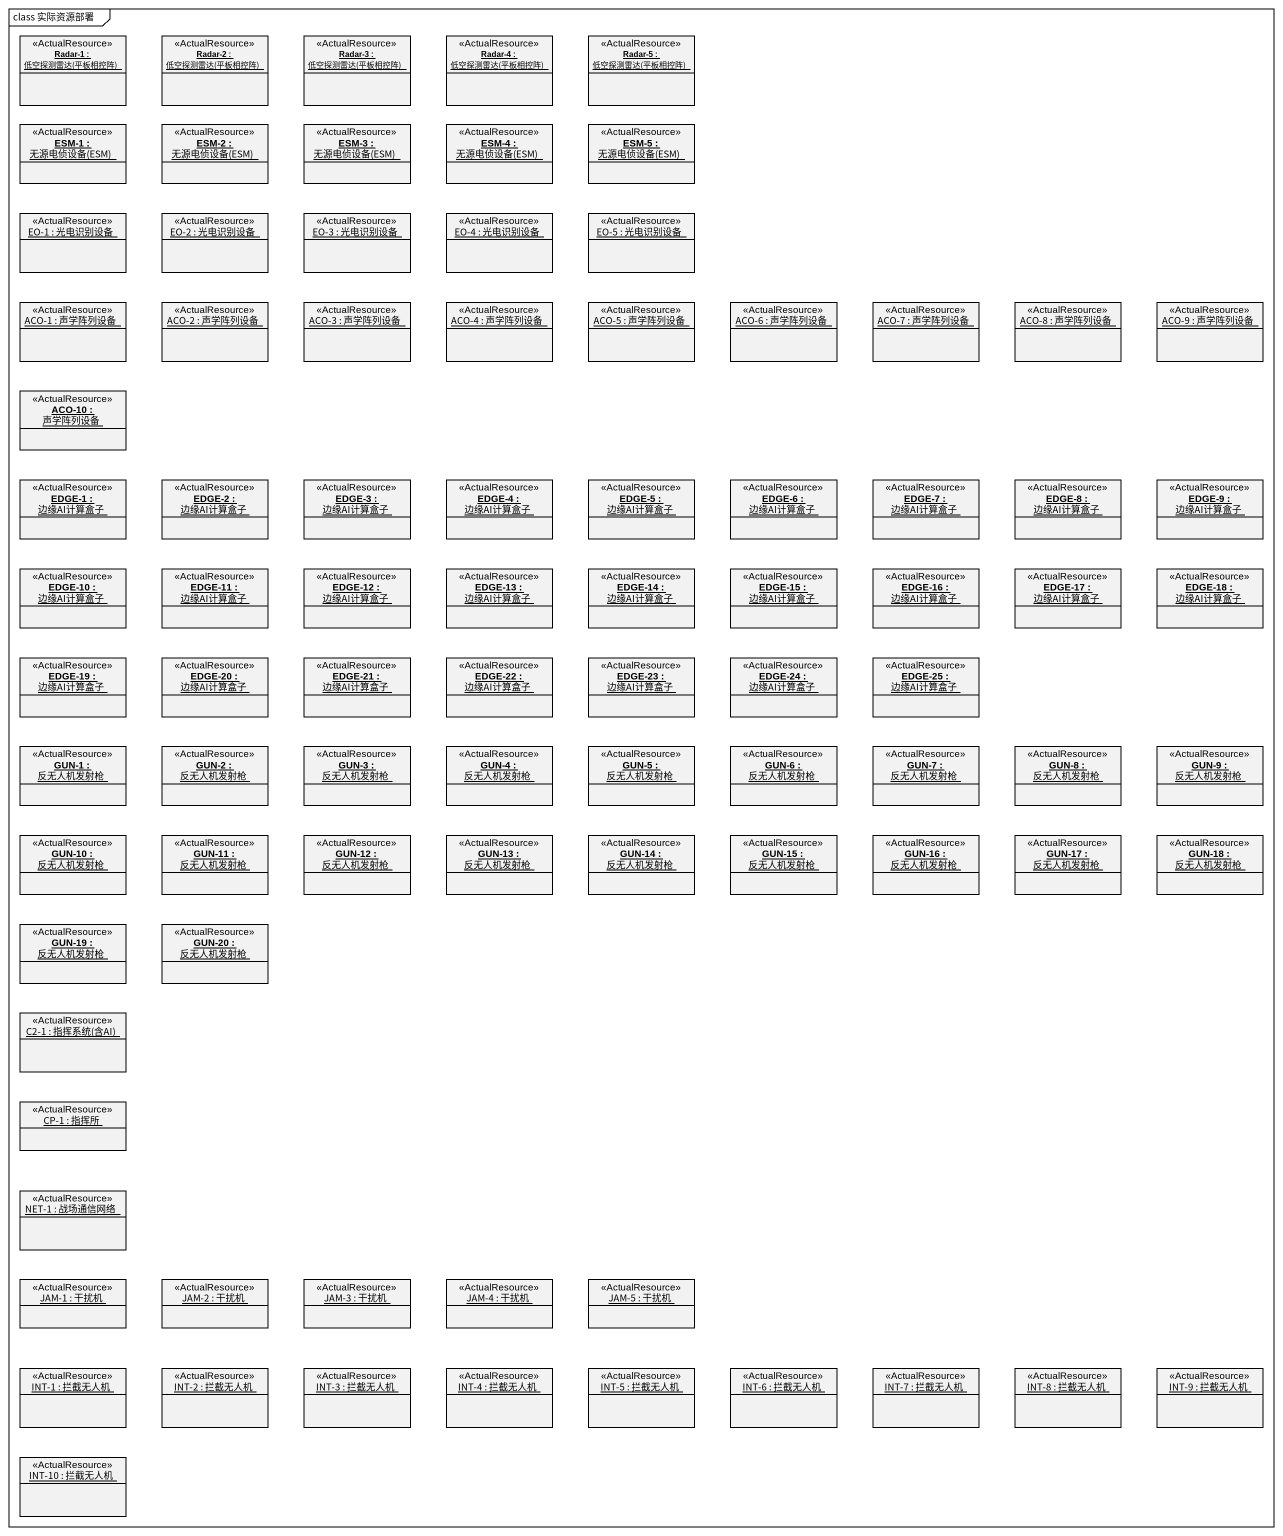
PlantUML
@startuml
mainframe class 实际资源部署
hide circle
hide empty members
object "Radar-1 : 低空探测雷达(平板相控阵)" as Radar_1 <<ActualResource>>
object "Radar-2 : 低空探测雷达(平板相控阵)" as Radar_2 <<ActualResource>>
object "Radar-3 : 低空探测雷达(平板相控阵)" as Radar_3 <<ActualResource>>
object "Radar-4 : 低空探测雷达(平板相控阵)" as Radar_4 <<ActualResource>>
object "Radar-5 : 低空探测雷达(平板相控阵)" as Radar_5 <<ActualResource>>
object "ESM-1 : 无源电侦设备(ESM)" as ESM_1 <<ActualResource>>
object "ESM-2 : 无源电侦设备(ESM)" as ESM_2 <<ActualResource>>
object "ESM-3 : 无源电侦设备(ESM)" as ESM_3 <<ActualResource>>
object "ESM-4 : 无源电侦设备(ESM)" as ESM_4 <<ActualResource>>
object "ESM-5 : 无源电侦设备(ESM)" as ESM_5 <<ActualResource>>
object "EO-1 : 光电识别设备" as EO_1 <<ActualResource>>
object "EO-2 : 光电识别设备" as EO_2 <<ActualResource>>
object "EO-3 : 光电识别设备" as EO_3 <<ActualResource>>
object "EO-4 : 光电识别设备" as EO_4 <<ActualResource>>
object "EO-5 : 光电识别设备" as EO_5 <<ActualResource>>
object "ACO-1 : 声学阵列设备" as ACO_1 <<ActualResource>>
object "ACO-2 : 声学阵列设备" as ACO_2 <<ActualResource>>
object "ACO-3 : 声学阵列设备" as ACO_3 <<ActualResource>>
object "ACO-4 : 声学阵列设备" as ACO_4 <<ActualResource>>
object "ACO-5 : 声学阵列设备" as ACO_5 <<ActualResource>>
object "ACO-6 : 声学阵列设备" as ACO_6 <<ActualResource>>
object "ACO-7 : 声学阵列设备" as ACO_7 <<ActualResource>>
object "ACO-8 : 声学阵列设备" as ACO_8 <<ActualResource>>
object "ACO-9 : 声学阵列设备" as ACO_9 <<ActualResource>>
object "ACO-10 : 声学阵列设备" as ACO_10 <<ActualResource>>
object "EDGE-1 : 边缘AI计算盒子" as EDGE_1 <<ActualResource>>
object "EDGE-2 : 边缘AI计算盒子" as EDGE_2 <<ActualResource>>
object "EDGE-3 : 边缘AI计算盒子" as EDGE_3 <<ActualResource>>
object "EDGE-4 : 边缘AI计算盒子" as EDGE_4 <<ActualResource>>
object "EDGE-5 : 边缘AI计算盒子" as EDGE_5 <<ActualResource>>
object "EDGE-6 : 边缘AI计算盒子" as EDGE_6 <<ActualResource>>
object "EDGE-7 : 边缘AI计算盒子" as EDGE_7 <<ActualResource>>
object "EDGE-8 : 边缘AI计算盒子" as EDGE_8 <<ActualResource>>
object "EDGE-9 : 边缘AI计算盒子" as EDGE_9 <<ActualResource>>
object "EDGE-10 : 边缘AI计算盒子" as EDGE_10 <<ActualResource>>
object "EDGE-11 : 边缘AI计算盒子" as EDGE_11 <<ActualResource>>
object "EDGE-12 : 边缘AI计算盒子" as EDGE_12 <<ActualResource>>
object "EDGE-13 : 边缘AI计算盒子" as EDGE_13 <<ActualResource>>
object "EDGE-14 : 边缘AI计算盒子" as EDGE_14 <<ActualResource>>
object "EDGE-15 : 边缘AI计算盒子" as EDGE_15 <<ActualResource>>
object "EDGE-16 : 边缘AI计算盒子" as EDGE_16 <<ActualResource>>
object "EDGE-17 : 边缘AI计算盒子" as EDGE_17 <<ActualResource>>
object "EDGE-18 : 边缘AI计算盒子" as EDGE_18 <<ActualResource>>
object "EDGE-19 : 边缘AI计算盒子" as EDGE_19 <<ActualResource>>
object "EDGE-20 : 边缘AI计算盒子" as EDGE_20 <<ActualResource>>
object "EDGE-21 : 边缘AI计算盒子" as EDGE_21 <<ActualResource>>
object "EDGE-22 : 边缘AI计算盒子" as EDGE_22 <<ActualResource>>
object "EDGE-23 : 边缘AI计算盒子" as EDGE_23 <<ActualResource>>
object "EDGE-24 : 边缘AI计算盒子" as EDGE_24 <<ActualResource>>
object "EDGE-25 : 边缘AI计算盒子" as EDGE_25 <<ActualResource>>
object "GUN-1 : 反无人机发射枪" as GUN_1 <<ActualResource>>
object "GUN-2 : 反无人机发射枪" as GUN_2 <<ActualResource>>
object "GUN-3 : 反无人机发射枪" as GUN_3 <<ActualResource>>
object "GUN-4 : 反无人机发射枪" as GUN_4 <<ActualResource>>
object "GUN-5 : 反无人机发射枪" as GUN_5 <<ActualResource>>
object "GUN-6 : 反无人机发射枪" as GUN_6 <<ActualResource>>
object "GUN-7 : 反无人机发射枪" as GUN_7 <<ActualResource>>
object "GUN-8 : 反无人机发射枪" as GUN_8 <<ActualResource>>
object "GUN-9 : 反无人机发射枪" as GUN_9 <<ActualResource>>
object "GUN-10 : 反无人机发射枪" as GUN_10 <<ActualResource>>
object "GUN-11 : 反无人机发射枪" as GUN_11 <<ActualResource>>
object "GUN-12 : 反无人机发射枪" as GUN_12 <<ActualResource>>
object "GUN-13 : 反无人机发射枪" as GUN_13 <<ActualResource>>
object "GUN-14 : 反无人机发射枪" as GUN_14 <<ActualResource>>
object "GUN-15 : 反无人机发射枪" as GUN_15 <<ActualResource>>
object "GUN-16 : 反无人机发射枪" as GUN_16 <<ActualResource>>
object "GUN-17 : 反无人机发射枪" as GUN_17 <<ActualResource>>
object "GUN-18 : 反无人机发射枪" as GUN_18 <<ActualResource>>
object "GUN-19 : 反无人机发射枪" as GUN_19 <<ActualResource>>
object "GUN-20 : 反无人机发射枪" as GUN_20 <<ActualResource>>
object "C2-1 : 指挥系统(含AI)" as C2_1 <<ActualResource>>
object "CP-1 : 指挥所" as CP_1 <<ActualResource>>
object "NET-1 : 战场通信网络" as NET_1 <<ActualResource>>
object "JAM-1 : 干扰机" as JAM_1 <<ActualResource>>
object "JAM-2 : 干扰机" as JAM_2 <<ActualResource>>
object "JAM-3 : 干扰机" as JAM_3 <<ActualResource>>
object "JAM-4 : 干扰机" as JAM_4 <<ActualResource>>
object "JAM-5 : 干扰机" as JAM_5 <<ActualResource>>
object "INT-1 : 拦截无人机" as INT_1 <<ActualResource>>
object "INT-2 : 拦截无人机" as INT_2 <<ActualResource>>
object "INT-3 : 拦截无人机" as INT_3 <<ActualResource>>
object "INT-4 : 拦截无人机" as INT_4 <<ActualResource>>
object "INT-5 : 拦截无人机" as INT_5 <<ActualResource>>
object "INT-6 : 拦截无人机" as INT_6 <<ActualResource>>
object "INT-7 : 拦截无人机" as INT_7 <<ActualResource>>
object "INT-8 : 拦截无人机" as INT_8 <<ActualResource>>
object "INT-9 : 拦截无人机" as INT_9 <<ActualResource>>
object "INT-10 : 拦截无人机" as INT_10 <<ActualResource>>
@enduml
